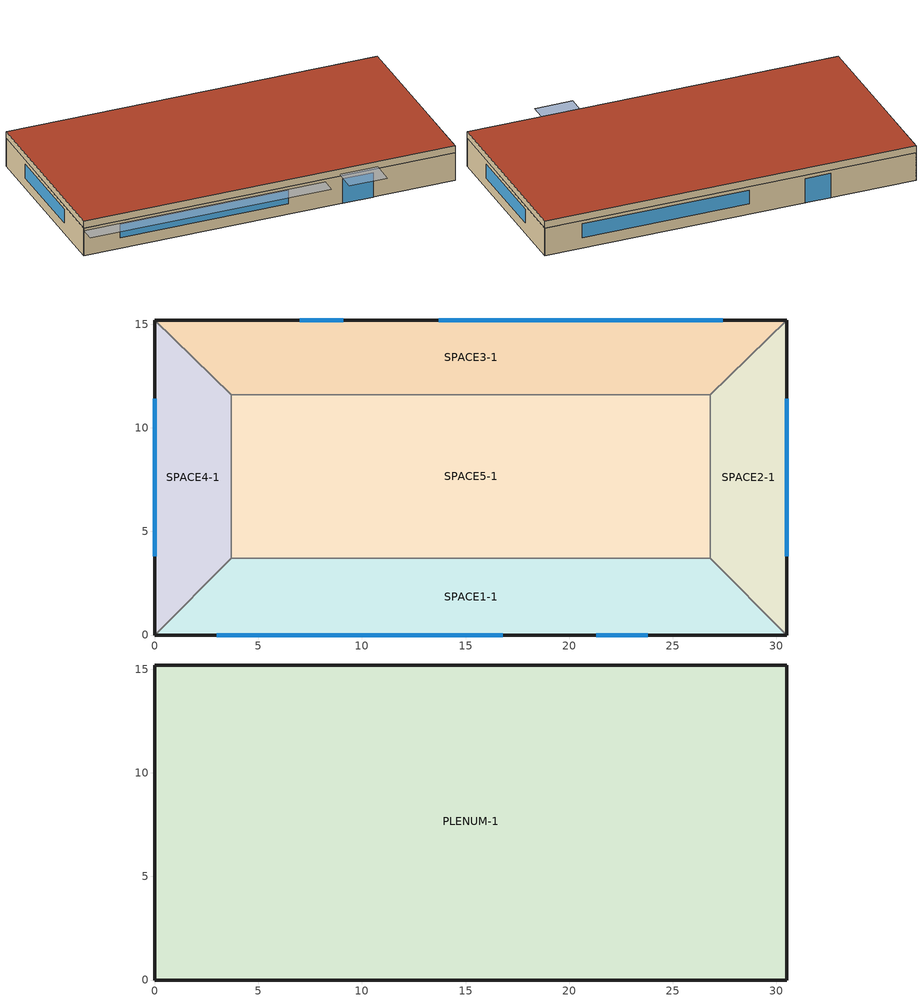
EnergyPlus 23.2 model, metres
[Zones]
SPACE1-1
 floor ground (FLOOR-SLAB-1): 26.8,3.7 30.5,0 0,0 3.7,3.7 z0
 wall outside (WALL-1): 0,0 30.5,0 z0:2.4
 wall to SPACE2-1 (INT-WALL-1): 30.5,0 26.8,3.7 z0:2.4
 wall to SPACE4-1 (INT-WALL-1): 3.7,3.7 0,0 z0:2.4
 wall to SPACE5-1 (INT-WALL-1): 26.8,3.7 3.7,3.7 z0:2.4
 window (Dbl Clr 3mm/13mm Air): 3,0 16.8,0 z0.9:2.1
 window (Sgl Grey 3mm): 21.3,0 23.8,0 z0:2.1
SPACE2-1
 floor ground (FLOOR-SLAB-1): 26.8,11.6 30.5,15.2 30.5,0 26.8,3.7 z0
 wall outside (WALL-1): 30.5,0 30.5,15.2 z0:2.4
 wall to SPACE3-1 (INT-WALL-1): 30.5,15.2 26.8,11.6 z0:2.4
 wall to SPACE5-1 (INT-WALL-1): 26.8,11.6 26.8,3.7 z0:2.4
 window (Dbl Clr 3mm/13mm Air): 30.5,3.8 30.5,11.4 z0.9:2.1
SPACE3-1
 floor ground (FLOOR-SLAB-1): 26.8,11.6 3.7,11.6 0,15.2 30.5,15.2 z0
 wall outside (WALL-1): 30.5,15.2 0,15.2 z0:2.4
 wall to SPACE4-1 (INT-WALL-1): 0,15.2 3.7,11.6 z0:2.4
 wall to SPACE5-1 (INT-WALL-1): 3.7,11.6 26.8,11.6 z0:2.4
 window (Dbl Clr 3mm/13mm Air): 27.4,15.2 13.7,15.2 z0.9:2.1
 window (Sgl Grey 3mm): 9.1,15.2 7,15.2 z0:2.1
SPACE4-1
 floor ground (FLOOR-SLAB-1): 3.7,3.7 0,0 0,15.2 3.7,11.6 z0
 wall outside (WALL-1): 0,15.2 0,0 z0:2.4
 wall to SPACE5-1 (INT-WALL-1): 3.7,3.7 3.7,11.6 z0:2.4
 window (Dbl Clr 3mm/13mm Air): 0,11.4 0,3.8 z0.9:2.1
SPACE5-1
 floor ground (FLOOR-SLAB-1): 26.8,11.6 26.8,3.7 3.7,3.7 3.7,11.6 z0
PLENUM-1
 floor to SPACE1-1 (CLNG-1): 26.8,3.7 30.5,0 0,0 3.7,3.7 z2.4
 floor to SPACE2-1 (CLNG-1): 26.8,11.6 30.5,15.2 30.5,0 26.8,3.7 z2.4
 floor to SPACE3-1 (CLNG-1): 26.8,11.6 3.7,11.6 0,15.2 30.5,15.2 z2.4
 floor to SPACE4-1 (CLNG-1): 3.7,3.7 0,0 0,15.2 3.7,11.6 z2.4
 floor to SPACE5-1 (CLNG-1): 26.8,11.6 26.8,3.7 3.7,3.7 3.7,11.6 z2.4
 wall outside (WALL-1): 0,0 30.5,0 30.5,15.2 0,15.2 0,0 z2.4:3
 roof outside (ROOF-1): 0,15.2 0,0 30.5,0 30.5,15.2 z3
shading: 0,-1.3 0,0 19.8,0 19.8,-1.3 z2.2; 21,-2 21,0 24.1,0 24.1,-2 z2.6
[Site:Location]
Beijing_Beijing_CHN Design_Conditions: Latitude {deg}=39.8; Longitude {deg}=116.47; Time Zone {hr}=8; Elevation {m}=31.3
[SizingPeriod:DesignDay] Day of Month=21; Dry-Bulb Temperature Range Modifier Type=DefaultMultipliers; Humidity Condition Type=Wetbulb; Barometric Pressure {Pa}=100950; Rain Indicator=No; Snow Indicator=No; Daylight Saving Time Indicator=No
Name | Month | Day Type | Maximum Dry-Bulb Temperature {C} | Daily Dry-Bulb Temperature Range {deltaC} | Wetbulb or DewPoint at Maximum Dry-Bulb {C} | Wind Speed {m/s} | Wind Direction {deg} | Solar Model Indicator | Sky Clearness | ASHRAE Clear Sky Optical Depth for Beam Irradiance (taub) | ASHRAE Clear Sky Optical Depth for Diffuse Irradiance (taud)
Beijing Ann Htg 99.6% Condns DB | 1 | WinterDesignDay | -10.8 | 0 | -10.8 | 2.2 | 340 | ASHRAEClearSky | 0
Beijing Ann Clg .4% Condns DB=>MWB | 7 | SummerDesignDay | 34.9 | 8.9 | 22.2 | 3.4 | 180 | ASHRAETau |  | 0.747 | 1.448
[Building]
Building: North Axis {deg}=30; Terrain=City; Loads Convergence Tolerance Value {W}=0.04; Temperature Convergence Tolerance Value {deltaC}=0.4; Solar Distribution=FullExterior; Maximum Number of Warmup Days=25; Minimum Number of Warmup Days=6
[Site:GroundTemperature:BuildingSurface]
21.5, 21.4, 21.5, 21.5, 22, 22.9, 23, 23.1, 23.1, 22.2, 21.7, 21.6
[Construction:AirBoundary]
INT-WALL-1: None, 0
[Material] Thermal Absorptance=0.9
Name | Roughness | Thickness {m} | Conductivity {W/m-K} | Density {kg/m3} | Specific Heat {J/kg-K} | Solar Absorptance | Visible Absorptance
RG01 | Rough | 0.0127 | 1.442 | 881 | 1674 | 0.65 | 0.65
BR01 | VeryRough | 0.0095 | 0.162 | 1121 | 1464 | 0.7 | 0.7
IN46 | VeryRough | 0.0762 | 0.023 | 24 | 1590 | 0.5 | 0.5
WD01 | MediumSmooth | 0.0191 | 0.115 | 513 | 1381 | 0.78 | 0.78
PW03 | MediumSmooth | 0.0127 | 0.115 | 545 | 1213 | 0.78 | 0.78
IN02 | Rough | 0.0901 | 0.043 | 10 | 837 | 0.75 | 0.75
GP01 | MediumSmooth | 0.0127 | 0.16 | 801 | 837 | 0.75 | 0.75
CC03 | MediumRough | 0.1016 | 1.31 | 2243 | 837 | 0.65 | 0.65
[Construction]
ROOF-1: RG01, BR01, IN46, WD01
WALL-1: WD01, PW03, IN02, GP01
CLNG-1: MAT-CLNG-1
FLOOR-SLAB-1: CC03
Dbl Clr 3mm/13mm Air: CLEAR 3MM, AIR 13MM, CLEAR 3MM
Sgl Grey 3mm: GREY 3MM
[Material:NoMass]
MAT-CLNG-1: Roughness=Rough; Thermal Resistance {m2-K/W}=0.652259; Thermal Absorptance=0.65; Solar Absorptance=0.65; Visible Absorptance=0.65
[WindowMaterial:Gas]
AIR 13MM: Gas Type=Air; Thickness {m}=0.0127
[WindowMaterial:Glazing] Optical Data Type=SpectralAverage; Thickness {m}=0.003; Infrared Transmittance at Normal Incidence=0; Front Side Infrared Hemispherical Emissivity=0.84; Back Side Infrared Hemispherical Emissivity=0.84; Conductivity {W/m-K}=0.9
Name | Solar Transmittance at Normal Incidence | Front Side Solar Reflectance at Normal Incidence | Back Side Solar Reflectance at Normal Incidence | Visible Transmittance at Normal Incidence | Front Side Visible Reflectance at Normal Incidence | Back Side Visible Reflectance at Normal Incidence
CLEAR 3MM | 0.837 | 0.075 | 0.075 | 0.898 | 0.081 | 0.081
GREY 3MM | 0.626 | 0.061 | 0.061 | 0.611 | 0.061 | 0.061
[HVACTemplate:Zone:VAV] Template VAV System=VAV Sys 1; Template Thermostat=All Zones; Supply Air Maximum Flow Rate {m3/s}=autosize; Zone Minimum Air Flow Input Method=Constant; Constant Minimum Air Flow Fraction=0.1; Outdoor Air Method=Flow/Person; Outdoor Air Flow Rate per Person {m3/s}=0.00944; Reheat Coil Type=HotWater; Damper Heating Action=Reverse; Baseboard Heating Type=None; Baseboard Heating Capacity {W}=autosize; Zone Cooling Design Supply Air Temperature Input Method=SystemSupplyAirTemperature; Zone Heating Design Supply Air Temperature Input Method=SupplyAirTemperature; Zone Heating Design Supply Air Temperature {C}=50
SPACE1-1; SPACE2-1; SPACE3-1; SPACE4-1; SPACE5-1
[Zone]
PLENUM-1: 0, 0, 0, 1, 1, 0.6096, 283.2
SPACE1-1; SPACE3-1: 0, 0, 0, 1, 1, 2.4384, 239.247
SPACE2-1; SPACE4-1: 0, 0, 0, 1, 1, 2.4384, 103.311
SPACE5-1: 0, 0, 0, 1, 1, 2.4384, 447.683
[ZoneInfiltration:DesignFlowRate] Schedule=INFIL-SCH; Design Flow Rate Calculation Method=flow/zone; Constant Term Coefficient=0; Temperature Term Coefficient=0; Velocity Term Coefficient=0.2237; Velocity Squared Term Coefficient=0
Name | Zone or ZoneList or Space or SpaceList | Design Flow Rate {m3/s}
SPACE1-1 Infil 1 | SPACE1-1 | 0.0167
SPACE2-1 Infil 1 | SPACE2-1 | 0.00717
SPACE3-1 Infil 1 | SPACE3-1 | 0.0167
SPACE4-1 Infil 1 | SPACE4-1 | 0.00717
SPACE5-1 Infil 1 | SPACE5-1 | 0.031089
[People] Number of People Schedule=OCCUPY-1; Number of People Calculation Method=people; Fraction Radiant=0.3; Activity Level Schedule=ActSchd; Work Efficiency Schedule=Work Efficiency; Clothing Insulation Calculation Method=ClothingInsulationSchedule; Clothing Insulation Schedule=Clothing Insulation Schedule2; Air Velocity Schedule=Air Velocity Schedule; Thermal Comfort Model 1 Type=Fanger
Name | Zone or ZoneList or Space or SpaceList | Number of People
SPACE1-1 People 1 | SPACE1-1 | 11
SPACE2-1 People 1 | SPACE2-1 | 5
SPACE3-1 People 1 | SPACE3-1 | 11
SPACE4-1 People 1 | SPACE4-1 | 5
SPACE5-1 People 1 | SPACE5-1 | 20
[Lights] Schedule=LIGHTS-1; Design Level Calculation Method=LightingLevel; Return Air Fraction=0.2; Fraction Radiant=0.59; Fraction Visible=0.2; Fraction Replaceable=0
Name | Zone or ZoneList or Space or SpaceList | Lighting Level {W}
SPACE1-1 Lights 1 | SPACE1-1 | 1584
SPACE2-1 Lights 1 | SPACE2-1 | 684
SPACE3-1 Lights 1 | SPACE3-1 | 1584
SPACE4-1 Lights 1 | SPACE4-1 | 684
SPACE5-1 Lights 1 | SPACE5-1 | 2964
[ElectricEquipment] Schedule=EQUIP-1; Design Level Calculation Method=EquipmentLevel; Fraction Latent=0; Fraction Radiant=0.3; Fraction Lost=0
Name | Zone or ZoneList or Space or SpaceList | Design Level {W}
SPACE1-1 ElecEq 1 | SPACE1-1 | 1056
SPACE2-1 ElecEq 1 | SPACE2-1 | 456
SPACE3-1 ElecEq 1 | SPACE3-1 | 1056
SPACE4-1 ElecEq 1 | SPACE4-1 | 456
SPACE5-1 ElecEq 1 | SPACE5-1 | 1976
[HVACTemplate:Thermostat]
All Zones: Heating Setpoint Schedule=Htg-SetP-Sch; Cooling Setpoint Schedule=Clg-SetP-Sch
[HVACTemplate:System:VAV]
VAV Sys 1: System Availability Schedule=FanAvailSched; Supply Fan Maximum Flow Rate {m3/s}=autosize; Supply Fan Minimum Flow Rate {m3/s}=autosize; Supply Fan Total Efficiency=0.7; Supply Fan Delta Pressure {Pa}=600; Supply Fan Motor Efficiency=0.9; Supply Fan Motor in Air Stream Fraction=1; Cooling Coil Type=ChilledWater; Cooling Coil Design Setpoint {C}=12.8; Heating Coil Type=HotWater; Heating Coil Design Setpoint {C}=10; Gas Heating Coil Efficiency=0.8; Gas Heating Coil Parasitic Electric Load {W}=0; Preheat Coil Type=None; Gas Preheat Coil Efficiency=0.8; Gas Preheat Coil Parasitic Electric Load {W}=0; Maximum Outdoor Air Flow Rate {m3/s}=autosize; Minimum Outdoor Air Flow Rate {m3/s}=autosize; Minimum Outdoor Air Control Type=FixedMinimum; Minimum Outdoor Air Schedule=Min OA Sched; Economizer Type=DifferentialDryBulb; Economizer Lockout=NoLockout; Economizer Upper Temperature Limit {C}=19; Economizer Lower Temperature Limit {C}=4; Return Plenum=PLENUM-1; Supply Fan Placement=DrawThrough; Supply Fan Part-Load Power Coefficients=InletVaneDampers; Night Cycle Control=CycleOnAnyZoneFansOnly; Heat Recovery Type=None; Sensible Heat Recovery Effectiveness=0.7; Latent Heat Recovery Effectiveness=0.65; Cooling Coil Setpoint Reset Type=None; Heating Coil Setpoint Reset Type=None; Dehumidification Control Type=None; Dehumidification Setpoint {percent}=60; Humidifier Type=None; Humidifier Rated Capacity {m3/s}=0.000001; Humidifier Rated Electric Power {W}=2690; Humidifier Setpoint {percent}=30; Sizing Option=NonCoincident; Return Fan=Yes
[HVACTemplate:Plant:ChilledWaterLoop]
Chilled Water Loop: Pump Control Type=INTERMITTENT; Chiller Plant Operation Scheme Type=Default; Chilled Water Design Setpoint {C}=7.22; Chilled Water Pump Configuration=ConstantPrimaryNoSecondary; Primary Chilled Water Pump Rated Head {Pa}=179352; Secondary Chilled Water Pump Rated Head {Pa}=179352; Condenser Plant Operation Scheme Type=Default; Condenser Water Design Setpoint {C}=29.4; Condenser Water Pump Rated Head {Pa}=179352; Chilled Water Setpoint Reset Type=None; Chilled Water Setpoint at Outdoor Dry-Bulb Low {C}=12.2; Chilled Water Reset Outdoor Dry-Bulb Low {C}=15.6; Chilled Water Setpoint at Outdoor Dry-Bulb High {C}=6.7; Chilled Water Reset Outdoor Dry-Bulb High {C}=26.7; Minimum Outdoor Dry Bulb Temperature {C}=7.22
[HVACTemplate:Plant:Chiller]
Main Chiller: Chiller Type=ElectricReciprocatingChiller; Capacity {W}=autosize; Nominal COP {W/W}=3.2; Condenser Type=WaterCooled; Priority=1
[HVACTemplate:Plant:Tower]
Main Tower: Tower Type=SingleSpeed; High Speed Nominal Capacity {W}=autosize; High Speed Fan Power {W}=autosize; Low Speed Nominal Capacity {W}=autosize; Low Speed Fan Power {W}=autosize; Free Convection Capacity {W}=autosize; Priority=1
[HVACTemplate:Plant:HotWaterLoop]
Hot Water Loop: Pump Control Type=INTERMITTENT; Hot Water Plant Operation Scheme Type=Default; Hot Water Design Setpoint {C}=82; Hot Water Pump Configuration=ConstantFlow; Hot Water Pump Rated Head {Pa}=179352; Hot Water Setpoint Reset Type=OutdoorAirTemperatureReset; Hot Water Setpoint at Outdoor Dry-Bulb Low {C}=82.2; Hot Water Reset Outdoor Dry-Bulb Low {C}=-6.7; Hot Water Setpoint at Outdoor Dry-Bulb High {C}=65.6; Hot Water Reset Outdoor Dry-Bulb High {C}=10
[HVACTemplate:Plant:Boiler]
Main Boiler: Boiler Type=HotWaterBoiler; Capacity {W}=autosize; Efficiency=0.8; Fuel Type=Electricity; Priority=1
[Schedule:Compact]
Clothing Insulation Schedule2: Through:1/20, For: AllDays, Until:24:00, .5, Through:1/24, For:AllDays, Until:24:00, .5, Through:02/10, For:AllDays, Until:24:00, .5, Through:2/20, For:AllDays, Until:24:00, .5, Through:02/28, For:AllDays, Until:24:00, .5, Through:03/10, For:AllDays, Until:24:00, .5, Through:03/20, For:AllDays, Until:24:00, .5, Through:12/31, For:AllDays, Until:24:00, .6
Air Velocity Schedule: Through:12/31, For: AllDays, Until:24:00, .2
Work Efficiency: Through:12/31, For: AllDays, Until:24:00, .1
OCCUPY-1: Through: 12/31, For: WeekDays SummerDesignDay CustomDay1 CustomDay2, Until: 8:00, 0, Until: 11:00, 1, Until: 12:00, 0.8, Until: 13:00, 0.4, Until: 14:00, 0.8, Until: 18:00, 1, Until: 19:00, 0.5, Until: 21:00, .3, Until: 24:00, 0, For: Weekends WinterDesignDay Holiday, Until: 24:00, 0
LIGHTS-1: Through: 12/31, For: WeekDays SummerDesignDay CustomDay1 CustomDay2, Until: 8:00, 0.05, Until: 9:00, 0.9, Until: 10:00, 0.95, Until: 11:00, 1, Until: 12:00, 0.95, Until: 13:00, 0.8, Until: 14:00, 0.9, Until: 18:00, 1, Until: 19:00, 0.6, Until: 21:00, 0.4, Until: 24:00, 0.05, For: Weekends WinterDesignDay Holiday, Until: 24:00, 0.05
EQUIP-1: Through: 12/31, For: WeekDays SummerDesignDay CustomDay1 CustomDay2, Until: 8:00, 0.02, Until: 9:00, 0.4, Until: 14:00, 0.9, Until: 15:00, 0.8, Until: 16:00, 0.7, Until: 18:00, 0.5, Until: 21:00, 0.3, Until: 24:00, 0.02, For: Weekends WinterDesignDay Holiday, Until: 24:00, 0.02
INFIL-SCH: Through: 12/31, For: WeekDays CustomDay1 CustomDay2, Until: 7:00, 1, Until: 21:00, 0, Until: 24:00, 1, For: Weekends Holiday, Until: 24:00, 1, For: SummerDesignDay, Until: 24:00, 1, For: WinterDesignDay, Until: 24:00, 1
ActSchd: Through: 12/31, For: AllDays, Until: 24:00, 117.5
Htg-SetP-Sch: Through: 12/31, For: WeekDays CustomDay1 CustomDay2, Until: 8:00, 15, Until: 21:00, 15, Until: 24:00, 15, For: WeekEnds Holiday, Until: 24:00, 15, For: SummerDesignDay, Until: 24:00, 13, For: WinterDesignDay, Until: 24:00, 22
Clg-SetP-Sch: Through: 12/31, For: WeekDays CustomDay1 CustomDay2, Until: 8:00, 25, Until: 21:00, 25, Until: 24:00, 25, For: WeekEnds Holiday, Until: 24:00, 25, For: SummerDesignDay, Until: 24:00, 24, For: WinterDesignDay, Until: 24:00, 32
FanAvailSched; Min OA Sched: Through: 12/31, For: WeekDays CustomDay1 CustomDay2, Until: 7:00, 1, Until: 21:00, 1, Until: 24:00, 1, For: Weekends Holiday, Until: 24:00, 1, For: SummerDesignDay, Until: 24:00, 1, For: WinterDesignDay, Until: 24:00, 1
